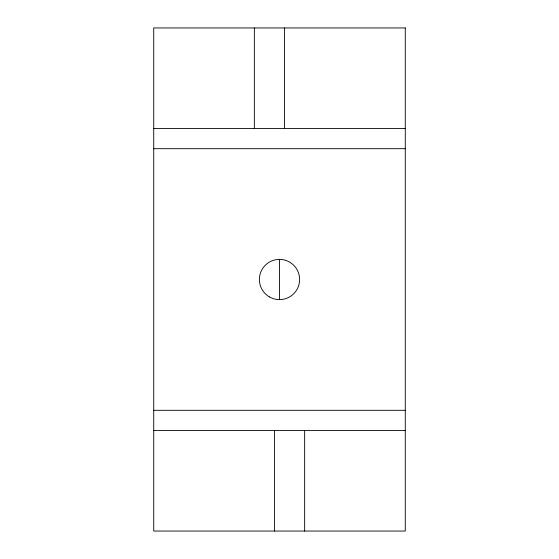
<?xml version="1.0" encoding="UTF-8"?>
<svg xmlns="http://www.w3.org/2000/svg" width="559" height="559" viewBox="0 0 559 559"><rect width="100%" height="100%" fill="white"/><g stroke="black" fill="none" stroke-linecap="round" stroke-linejoin="round"><path stroke-width="0.84" d="M153.725 128.57L405.275 128.57M153.725 148.694L405.275 148.694M153.725 410.306L405.275 410.306M153.725 430.43L405.275 430.43M304.655 430.43L304.655 531.05M284.531 27.95L284.531 128.57M279.5 259.376L279.5 299.624M274.469 430.43L274.469 531.05M254.345 27.95L254.345 128.57M405.275 27.95L153.725 27.95L153.725 531.05L405.275 531.05L405.275 27.95M269.438 296.927A20.124 20.124 0 0 0 299.624 279.5A20.124 20.124 0 0 0 269.438 262.073A20.124 20.124 0 0 0 269.438 296.927"/></g></svg>
